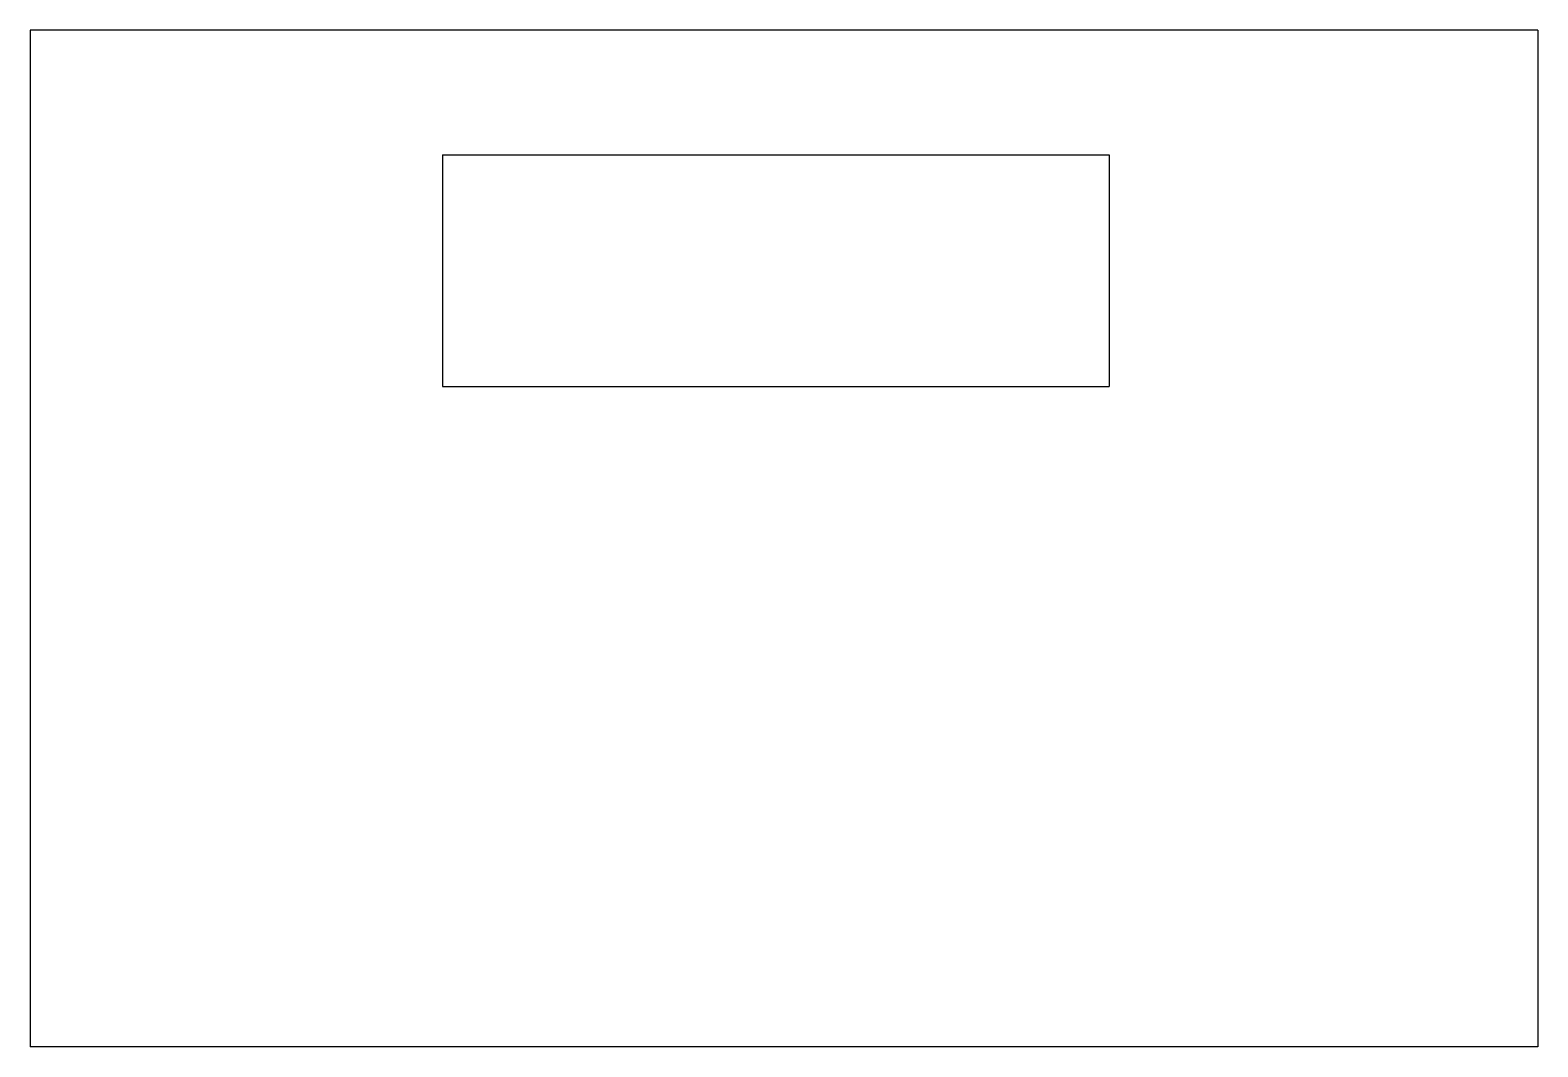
# Model space of a CAD drawing. Extents: x -3.81 to 2.6, y 0 to 4.33.
import ezdxf

# ---------------------------------------------------------------- set-up
doc = ezdxf.new("R2010")
doc.units = 0
doc.header["$MEASUREMENT"] = 0
doc.layers.add('VISIBLE', color=7, linetype='CONTINUOUS')

msp = doc.modelspace()

# ---------------------------------------------------------------- linework, layer by layer
at = {"layer": 'VISIBLE'}
for p, q in [((2.6032, 4.3297), (-3.8121, 4.3297)), ((-3.8121, 4.3297), (-3.8121, 0.001)), ((2.6032, 4.3297), (2.6032, 0.001)), ((-2.057, 3.7982), (-2.057, 2.8119)), ((-2.057, 3.7982), (0.7796, 3.7982)), ((0.7796, 3.7982), (0.7796, 2.8119)), ((-2.057, 2.8119), (0.7796, 2.8119)), ((2.6032, 0.001), (-3.8121, 0.001))]:
    msp.add_line(p, q, dxfattribs=at)

doc.saveas('drawing.dxf')
